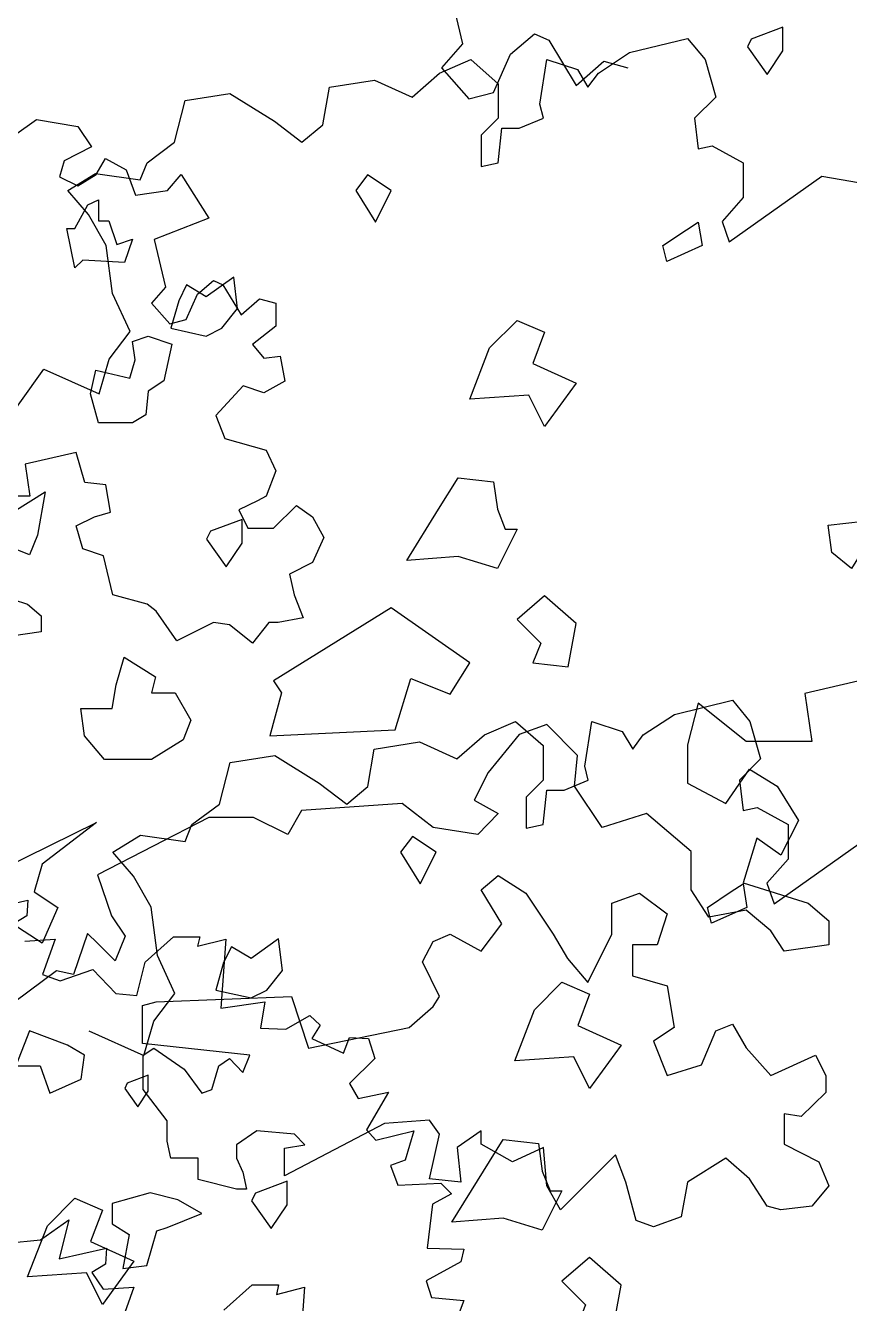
# Model space of a CAD drawing. Header units: inches. Extents: x -11 to 128, y 7 to 56.
# Drawn here: x 28.151 to 28.523, y 23.254 to 23.831 of the extents above; entities that cross this region are included whole.
import ezdxf

# ---------------------------------------------------------------- set-up
doc = ezdxf.new("R2010")
doc.units = ezdxf.units.IN
doc.header["$MEASUREMENT"] = 0
doc.layers.add('CAY', color=94, linetype='Continuous')
doc.layers.add('CAY-3', color=61, linetype='Continuous')
picture_1 = doc.add_image_def('image1.jpg', size_in_pixel=(1680, 1093))

# ---------------------------------------------------------------- blocks, each defined once
blk = doc.blocks.new('A$C76451831')
at = {"layer": 'CAY'}
for p, q in [((1479.9, 1929.8), (1538.3, 1944)), ((1538.3, 1944), (1555.9, 1922.7)), ((1448.6, 1909.2), (1479.9, 1929.8)), ((1288.9, 1909.2), (1320.1, 1922.7)), ((1320.1, 1922.7), (1347.8, 1898.6)), ((1389.7, 1877.9), (1396.8, 1922.7)), ((1396.8, 1922.7), (1427.4, 1912.7)), ((1555.9, 1922.7), (1566.6, 1885)), ((1261.1, 1885), (1288.9, 1909.2)), ((1427.4, 1912.7), (1438, 1895)), ((1438, 1895), (1448.6, 1909.2)), ((1171.5, 1857.3), (1178, 1895)), ((1178, 1895), (1223.4, 1902.1)), ((1223.4, 1902.1), (1261.1, 1885)), ((1347.8, 1898.6), (1347.8, 1863.8)), ((1022.3, 1839.6), (1033, 1881.5)), ((1033, 1881.5), (1077.8, 1888.5)), ((1077.8, 1888.5), (1122.6, 1860.8)), ((1393.2, 1863.8), (1389.7, 1877.9)), ((1566.6, 1885), (1545.3, 1863.8)), ((1122.6, 1860.8), (1150.3, 1839.6)), ((1150.3, 1839.6), (1171.5, 1857.3)), ((1347.8, 1863.8), (1330.7, 1846.6)), ((1347.8, 1818.9), (1351.4, 1853.7)), ((1351.4, 1853.7), (1369, 1853.7)), ((1369, 1853.7), (1393.2, 1863.8)), ((1545.3, 1863.8), (1548.9, 1833.1)), ((994.6, 1818.9), (1022.3, 1839.6)), ((1330.7, 1846.6), (1330.7, 1815.4)), ((1548.9, 1833.1), (1563, 1836)), ((1563, 1836), (1594.3, 1818.9)), ((987.6, 1801.8), (994.6, 1818.9)), ((1330.7, 1815.4), (1347.8, 1818.9)), ((1594.3, 1818.9), (1594.3, 1784.1)), ((915, 1791.2), (942.7, 1808.3)), ((942.7, 1808.3), (987.6, 1801.8)), ((1580.1, 1739.3), (1673.3, 1805.4)), ((935.7, 1767), (915, 1791.2)), ((1594.3, 1784.1), (1573, 1759.9)), ((953.4, 1735.8), (935.7, 1767)), ((1573, 1759.9), (1580.1, 1739.3)), ((959.8, 1687.4), (953.4, 1735.8)), ((977.5, 1649), (959.8, 1687.4)), ((956.3, 1621.3), (977.5, 1649)), ((946.3, 1586.5), (956.3, 1621.3)), ((890.9, 1611.3), (946.3, 1586.5)), ((3035.1, 1358.6), (3052.2, 1286.6)), ((3052.2, 1286.6), (3031, 1262.4))]:
    blk.add_line(p, q, dxfattribs=at)
for points in [[(1240.2, 1791.1), (1216.4, 1806.9), (1204.5, 1791.1), (1224.3, 1759.4)], [(1537.1, 1751.5), (1548.9, 1759.4), (1552.9, 1735.6), (1517.3, 1719.8), (1513.3, 1735.6)], [(1085.8, 1672.3), (1081.8, 1704), (1054.1, 1684.2), (1034.3, 1696), (1026.4, 1680.2), (1018.5, 1652.5), (1054.1, 1644.6), (1069.9, 1652.5)], [(1339.1, 1632.7), (1366.8, 1660.4), (1394.5, 1648.5), (1382.7, 1616.8), (1426.2, 1597), (1394.5, 1553.5), (1378.7, 1585.2), (1319.3, 1581.2)], [(5431.9, 1558.7), (5429.3, 1553.4), (5442.5, 1535), (5453, 1550.8), (5453, 1566.7)], [(1287.7, 1470.3), (1307.5, 1502), (1343.1, 1498), (1347, 1470.3), (1355, 1450.5), (1366.8, 1450.5), (1347, 1410.9), (1307.5, 1422.8), (1256, 1418.8)], [(1058.5, 1448.2), (1054.5, 1440.3), (1074.3, 1412.6), (1090.2, 1436.3), (1090.2, 1460.1)], [(5351.5, 1415.3), (5379.2, 1443), (5406.9, 1431.1), (5395, 1399.4), (5438.6, 1379.6), (5406.9, 1336.1), (5391, 1367.8), (5331.7, 1363.8)], [(1418.3, 1311.9), (1426.2, 1355.4), (1394.5, 1383.2), (1366.8, 1359.4), (1390.6, 1335.6), (1382.7, 1315.8)], [(3342.6, 1291.2), (3338.7, 1283.3), (3358.5, 1255.6), (3374.3, 1279.3), (3374.3, 1303.1)], [(2577.1, 788.1), (2577.1, 823.8), (2600.8, 815.8), (2632.5, 835.6), (2624.6, 792.1), (2616.7, 772.3)]]:
    blk.add_lwpolyline(points, close=True, dxfattribs=at)
for points in [[(5284.4, 1732.3), (5331.8, 1742.9), (5330.8, 1727), (5317.1, 1718.6)], [(5328.7, 1701.7), (5359.3, 1703.8), (5346.6, 1668), (5364.5, 1661.6), (5397.2, 1673.2), (5420.4, 1649), (5441.5, 1646.9), (5450, 1680.6), (5478.4, 1705.9), (5504.8, 1705.9), (5502.7, 1696.5), (5531.2, 1703.8), (5525.9, 1634.2), (5570.2, 1640.6), (5566, 1614.2), (5591.3, 1613.1), (5615.5, 1626.8), (5626.1, 1617.3), (5617.7, 1603.6), (5649.3, 1588.9), (5655.6, 1604.7), (5674.6, 1603.6), (5680.9, 1583.6), (5655.6, 1558.3), (5664.1, 1543.5), (5694.7, 1549.8), (5672.5, 1511.9), (5682, 1501.3), (5720, 1510.8), (5711.5, 1481.3), (5696.8, 1476), (5704.1, 1456), (5747.4, 1458.1), (5757.9, 1447.5), (5738.9, 1437), (5733.7, 1392.7), (5770.6, 1391.6), (5767.4, 1379), (5732.6, 1360), (5737.9, 1343.1), (5770.6, 1340), (5762.2, 1317.8)], [(622.8, 1328.3), (636.5, 1337.8), (625.9, 1358.9), (639.7, 1363.1), (640.7, 1376.8), (682.9, 1378.9), (677.6, 1347.3), (721.9, 1361), (730.4, 1328.3), (790.5, 1348.3), (788.4, 1324.1), (809.5, 1338.8), (808.4, 1397.9), (842.2, 1401.1), (870.6, 1421.1), (861.1, 1382.1), (908.6, 1392.6), (907.6, 1376.8), (893.8, 1368.4), (905.4, 1351.5), (936, 1353.6), (923.4, 1317.7)], [(1026.7, 1330.4), (1055.2, 1355.7), (1081.6, 1355.7), (1079.5, 1346.2), (1107.9, 1353.6), (1102.7, 1284)]]:
    blk.add_lwpolyline(points, dxfattribs=at)
at = {"layer": 'CAY-3'}
for p, q in [((3100.6, 1276), (3124.7, 1296.6)), ((3124.7, 1296.6), (3138.9, 1290.1)), ((3138.9, 1290.1), (3166.6, 1244.7)), ((3220.2, 1277.6), (3278.5, 1291.8)), ((3278.5, 1291.8), (3296.2, 1270.6)), ((3083.5, 1237.6), (3100.6, 1276)), ((3188.9, 1257), (3220.2, 1277.6)), ((3029.1, 1257), (3060.4, 1270.6)), ((3031, 1262.4), (3058.7, 1231.2)), ((3060.4, 1270.6), (3088.1, 1246.4)), ((3130, 1225.7), (3137, 1270.6)), ((3137, 1270.6), (3167.7, 1260.5)), ((3166.6, 1244.7), (3194.3, 1268.9)), ((3167.7, 1260.5), (3178.3, 1242.8)), ((3194.3, 1268.9), (3218.5, 1262.4)), ((3296.2, 1270.6), (3306.9, 1232.8)), ((2918.3, 1242.8), (2963.7, 1249.9)), ((2963.7, 1249.9), (3001.4, 1232.8)), ((3001.4, 1232.8), (3029.1, 1257)), ((3178.3, 1242.8), (3188.9, 1257)), ((2773.2, 1229.3), (2818.1, 1236.4)), ((2818.1, 1236.4), (2862.9, 1208.6)), ((2911.8, 1205.1), (2918.3, 1242.8)), ((3058.7, 1231.2), (3083.5, 1237.6)), ((3088.1, 1246.4), (3088.1, 1211.6)), ((2762.6, 1187.4), (2773.2, 1229.3)), ((3133.5, 1211.6), (3130, 1225.7)), ((3306.9, 1232.8), (3285.6, 1211.6)), ((3088.1, 1211.6), (3071, 1194.5)), ((3109.3, 1201.6), (3133.5, 1211.6)), ((3285.6, 1211.6), (3289.2, 1180.9)), ((2862.9, 1208.6), (2890.6, 1187.4)), ((2890.6, 1187.4), (2911.8, 1205.1)), ((3088.1, 1166.8), (3091.6, 1201.6)), ((3091.6, 1201.6), (3109.3, 1201.6)), ((2734.9, 1166.8), (2762.6, 1187.4)), ((3071, 1194.5), (3071, 1163.2)), ((3289.2, 1180.9), (3303.3, 1183.9)), ((3303.3, 1183.9), (3334.6, 1166.8)), ((2727.8, 1149.6), (2734.9, 1166.8)), ((3071, 1163.2), (3088.1, 1166.8)), ((3334.6, 1166.8), (3334.6, 1131.9)), ((2655.3, 1139), (2683, 1156.1)), ((2683, 1156.1), (2727.8, 1149.6)), ((3320.4, 1087.1), (3413.6, 1153.2)), ((3413.6, 1153.2), (3476.1, 1142.6)), ((2676, 1114.8), (2655.3, 1139)), ((3334.6, 1131.9), (3313.3, 1107.8)), ((2693.6, 1083.6), (2676, 1114.8)), ((3313.3, 1107.8), (3320.4, 1087.1)), ((2700.1, 1035.2), (2693.6, 1083.6)), ((2717.8, 996.9), (2700.1, 1035.2)), ((2696.6, 969.1), (2717.8, 996.9)), ((2686.6, 934.3), (2696.6, 969.1)), ((2561.2, 861.8), (2631.1, 959.1)), ((2631.1, 959.1), (2686.6, 934.3)), ((3473.1, 650.6), (3396.5, 632.9)), ((3396.5, 632.9), (3403.5, 584.6)), ((3289.2, 622.9), (3278.5, 581)), ((3337.5, 584.6), (3289.2, 622.9)), ((3109.3, 591.6), (3078.1, 553.3)), ((3137, 601.7), (3109.3, 591.6)), ((3167.7, 570.4), (3137, 601.7)), ((3278.5, 581), (3278.5, 542.7)), ((3403.5, 584.6), (3337.5, 584.6)), ((3164.8, 539.7), (3167.7, 570.4)), ((3078.1, 553.3), (3063.9, 525.6)), ((3316.9, 522), (3341, 556.8)), ((3341, 556.8), (3368.8, 539.7)), ((3278.5, 542.7), (3316.9, 522)), ((3192.5, 497.8), (3164.8, 539.7)), ((3368.8, 539.7), (3390, 504.9)), ((2890.2, 514.9), (2876.6, 490.8)), ((2991.4, 522), (2890.2, 514.9)), ((3022.7, 497.8), (2991.4, 522)), ((3063.9, 525.6), (3088.1, 512)), ((2797, 507.9), (2685, 450.4)), ((2841.8, 507.9), (2797, 507.9)), ((2876.6, 490.8), (2841.8, 507.9)), ((3088.1, 512), (3067.5, 490.8)), ((3237.3, 512), (3192.5, 497.8)), ((3282.1, 473.7), (3237.3, 512)), ((3390, 504.9), (3372.3, 470.1)), ((3067.5, 490.8), (3022.7, 497.8)), ((3348.1, 487.2), (3334.6, 442.4)), ((3372.3, 470.1), (3348.1, 487.2)), ((3282.1, 435.3), (3282.1, 473.7)), ((2685, 450.4), (2699.2, 409.1)), ((3071, 435.3), (3088.1, 449.5)), ((3088.1, 449.5), (3115.8, 431.8)), ((3334.6, 442.4), (3400, 421.8)), ((3091.6, 401.1), (3071, 435.3)), ((3115.8, 431.8), (3143.5, 390.5)), ((3202.5, 421.8), (3230.2, 431.8)), ((3230.2, 431.8), (3257.9, 411.1)), ((3299.8, 407.6), (3282.1, 435.3)), ((3202.5, 390.5), (3202.5, 421.8)), ((3337.5, 414.7), (3299.8, 407.6)), ((3362.3, 394), (3337.5, 414.7)), ((3400, 421.8), (3420.6, 404.1)), ((2699.2, 409.1), (2712.7, 388.5)), ((3071, 373.4), (3091.6, 401.1)), ((3257.9, 411.1), (3247.9, 379.9)), ((3420.6, 404.1), (3420.6, 379.9)), ((2675.1, 391.3), (2660.8, 350.1)), ((2685, 381.4), (2675.1, 391.3)), ((2712.7, 388.5), (2702.7, 363.7)), ((3022.7, 383.4), (3039.8, 390.5)), ((3039.8, 390.5), (3071, 373.4)), ((3143.5, 390.5), (3157.7, 366.3)), ((3178.3, 342.1), (3202.5, 390.5)), ((3375.8, 373.4), (3362.3, 394)), ((2702.7, 363.7), (2685, 381.4)), ((3012, 362.8), (3022.7, 383.4)), ((3223.1, 379.9), (3223.1, 348.6)), ((3247.9, 379.9), (3223.1, 379.9)), ((3420.6, 379.9), (3375.8, 373.4)), ((3029.1, 328), (3012, 362.8)), ((3157.7, 366.3), (3178.3, 342.1)), ((2643.7, 353.7), (2601.9, 322.4)), ((2660.8, 350.1), (2643.7, 353.7)), ((3223.1, 348.6), (3257.9, 338.6)), ((3257.9, 338.6), (3265, 296.7)), ((2730.4, 318.9), (2744, 322.4)), ((2744, 322.4), (2880.2, 328)), ((2880.2, 328), (2897.3, 276)), ((3022.7, 317.9), (3029.1, 328)), ((2730.4, 280.5), (2730.4, 318.9)), ((2998.5, 296.7), (3022.7, 317.9)), ((2897.3, 276), (2998.5, 296.7)), ((3265, 296.7), (3244.4, 283.1)), ((3306.9, 293.2), (3323.9, 300.2)), ((3323.9, 300.2), (3337.5, 276.1)), ((3244.4, 283.1), (3257.9, 248.3)), ((3292.7, 259), (3306.9, 293.2)), ((2838.3, 269), (2730.4, 280.5)), ((2731, 269), (2741.6, 276)), ((2741.6, 276), (2772.3, 254.8)), ((3337.5, 276.1), (3362.3, 248.3)), ((2731, 234.2), (2731, 269)), ((2800, 234.2), (2807.1, 258.3)), ((2807.1, 258.3), (2817.7, 265.4)), ((2817.7, 265.4), (2831.2, 251.3)), ((2831.2, 251.3), (2838.3, 269)), ((3257.9, 248.3), (3292.7, 259)), ((3362.3, 248.3), (3407.1, 269)), ((3407.1, 269), (3417.7, 248.3)), ((2772.3, 254.8), (2790, 230.6)), ((3417.7, 248.3), (3417.7, 231.2)), ((2755.2, 202.9), (2731, 234.2)), ((2790, 230.6), (2800, 234.2)), ((3417.7, 231.2), (3392.9, 207)), ((3375.8, 210), (3375.8, 179.3)), ((3392.9, 207), (3375.8, 210)), ((2755.2, 182.3), (2755.2, 202.9)), ((2845.4, 192.9), (2824.7, 178.7)), ((2883.1, 189.3), (2845.4, 192.9)), ((2973.7, 200), (2873.1, 147.5)), ((3019.1, 203.5), (2973.7, 200)), ((3029.1, 189.3), (3019.1, 203.5)), ((3071, 192.9), (3046.8, 175.8)), ((3071, 179.3), (3071, 192.9)), ((2758.7, 165.1), (2755.2, 182.3)), ((2893.7, 178.7), (2883.1, 189.3)), ((3019.1, 144.5), (3029.1, 189.3)), ((2824.7, 178.7), (2824.7, 165.1)), ((2873.1, 175.2), (2893.7, 178.7)), ((2873.1, 147.5), (2873.1, 175.2)), ((3046.8, 175.8), (3050.4, 141)), ((3102.3, 161.6), (3071, 179.3)), ((3133.5, 175.8), (3102.3, 161.6)), ((3137, 137.4), (3133.5, 175.8)), ((3206, 168.7), (3181.9, 144.5)), ((3216.6, 141), (3206, 168.7)), ((3375.8, 179.3), (3410.6, 161.6)), ((2786.4, 165.1), (2758.7, 165.1)), ((2786.4, 143.9), (2786.4, 165.1)), ((2824.7, 165.1), (2831.2, 151)), ((3316.9, 165.2), (3278.5, 141)), ((3341, 144.5), (3316.9, 165.2)), ((3410.6, 161.6), (3420.6, 137.4)), ((2824.7, 133.9), (2786.4, 143.9)), ((2831.2, 151), (2834.8, 133.9)), ((3050.4, 141), (3019.1, 144.5)), ((3181.9, 144.5), (3150.6, 113.3)), ((3358.7, 116.8), (3341, 144.5)), ((2834.8, 133.9), (2824.7, 133.9)), ((3150.6, 113.3), (3137, 137.4)), ((3226.7, 102.6), (3216.6, 141)), ((3278.5, 141), (3272.1, 106.2)), ((3420.6, 137.4), (3403.5, 116.8)), ((3372.3, 113.3), (3358.7, 116.8)), ((3403.5, 116.8), (3372.3, 113.3)), ((3272.1, 106.2), (3244.4, 96.1)), ((3244.4, 96.1), (3226.7, 102.6))]:
    blk.add_line(p, q, dxfattribs=at)
for points in [[(6598.2, 1088.9), (6660.3, 1132.9), (6702, 1125.9), (6715.7, 1105.4), (6688.2, 1091.2), (6683.5, 1075.1), (6702, 1066.1), (6720.4, 1077.5), (6729.5, 1093.6), (6750.3, 1082.2), (6759.7, 1056.6), (6792, 1061.4), (6805.7, 1077.5), (6833.6, 1033.4), (6778.6, 1012.2), (6790, 964.2), (6775.9, 948.1), (6794.3, 927.3), (6810.8, 931.6), (6822.2, 957.2), (6838.4, 970.9), (6847.8, 966.6), (6866.3, 936.3), (6884.7, 952.4), (6900.9, 948.1), (6900.9, 924.9), (6877.7, 906.4), (6889.1, 892.7), (6905.2, 894.6), (6909.9, 869.5), (6889.1, 857.7), (6868.2, 864.7), (6840.7, 834.9), (6849.8, 811.7), (6891.4, 800.2), (6900.9, 779.4), (6891.4, 753.8), (6882.4, 749.1), (6863.9, 740.1), (6872.9, 721.6), (6898.5, 721.6), (6921.7, 744.4), (6937.8, 733), (6949.2, 712.2), (6937.8, 687), (6914.6, 675.2), (6919.3, 654.4), (6928.4, 631.5), (6903.2, 626.8), (6893.8, 626.8), (6877.7, 606), (6854.5, 624.5), (6838.4, 626.8), (6801.4, 608.3), (6780.6, 638.2), (6771.5, 645.3), (6736.9, 654.4), (6727.5, 693.7), (6706.7, 700.8), (6700, 724), (6718.5, 733), (6734.6, 737.7), (6729.9, 765.3), (6709, 767.6), (6700, 797.9), (6648.9, 786.1), (6653.6, 753.8), (6609.6, 753.8)], [(6607.6, 659.1), (6651.2, 645.3), (6665, 633.5), (6665, 617.4), (6635.1, 613.1)]]:
    blk.add_lwpolyline(points, dxfattribs=at)
for points in [[(2980.4, 1138.9), (2956.7, 1154.8), (2944.8, 1138.9), (2964.6, 1107.2)], [(3277.4, 1099.3), (3289.2, 1107.2), (3293.2, 1083.5), (3257.6, 1067.6), (3253.6, 1083.5)], [(2826, 1020.1), (2822.1, 1051.8), (2794.4, 1032), (2774.6, 1043.9), (2766.7, 1028), (2758.7, 1000.3), (2794.4, 992.4), (2810.2, 1000.3)], [(6712, 1046.9), (6722.6, 1052.1), (6722.6, 1031), (6733.1, 1031), (6741, 1007.2), (6756.9, 1012.5), (6748.9, 988.8), (6706.7, 991.4), (6698.8, 983.5), (6690.9, 1023.1), (6698.8, 1023.1)], [(3079.4, 980.5), (3107.1, 1008.2), (3134.8, 996.3), (3123, 964.7), (3166.5, 944.9), (3134.8, 901.3), (3119, 933), (3059.6, 929)], [(6714.6, 856.8), (6719.9, 880.5), (6754.2, 872.6), (6759.5, 891.1), (6756.9, 909.6), (6772.7, 914.8), (6796.5, 906.9), (6788.5, 870), (6772.7, 859.4), (6770.1, 835.6), (6756.9, 827.7), (6722.6, 827.7)], [(3027.9, 818.1), (3047.7, 849.8), (3083.4, 845.8), (3087.3, 818.1), (3095.2, 798.3), (3107.1, 798.3), (3087.3, 758.7), (3047.7, 770.6), (2996.3, 766.6)], [(2798.8, 796), (2794.8, 788.1), (2814.6, 760.4), (2830.5, 784.1), (2830.5, 807.9)], [(3423.8, 774.6), (3419.9, 802.3), (3455.5, 806.2), (3463.4, 790.4), (3443.6, 758.7)], [(3158.6, 659.7), (3166.5, 703.3), (3134.8, 731), (3107.1, 707.2), (3130.9, 683.5), (3123, 663.7)], [(3039.8, 632), (3059.6, 663.7), (2980.4, 719.1), (2862.1, 645.5), (2870, 633.6), (2858.2, 590.1), (2984.4, 596.3), (3000.2, 647.8)], [(2739.4, 633.6), (2763.2, 633.6), (2779, 605.9), (2771.1, 586.1), (2739.4, 566.3), (2691.9, 566.3), (2672.1, 590.1), (2668.1, 617.8), (2699.8, 617.8), (2703.8, 641.6), (2711.7, 669.3), (2743.4, 649.5)], [(2573.8, 417.4), (2565.9, 445.1), (2684, 503), (2629.2, 460.9), (2621.3, 433.2), (2645.1, 417.4), (2629.2, 381.7)], [(2654.9, 279), (2616.6, 293.2), (2603, 258.3), (2627.2, 258.3), (2637.2, 230.6), (2668.5, 244.8), (2672, 269)], [(2765.8, 123.3), (2738.1, 130.3), (2699.7, 119.7), (2699.7, 99.1), (2716.8, 88.5), (2710.4, 54.3), (2734.5, 57.2), (2744.6, 92), (2755.2, 95.5), (2790, 109.7)]]:
    blk.add_lwpolyline(points, close=True, dxfattribs=at)

msp = doc.modelspace()

# ---------------------------------------------------------------- block references
at = {"layer": 'CAY', "xscale": 0.0004489089019145984, "yscale": 0.0004489089019145984, "zscale": 0.0004489089019145984}
for p in [(25.16589, 23.27991), (26.97796, 23.24511), (25.7583, 22.65341), (27.77946, 22.65341)]:
    msp.add_blockref('A$C76451831', p, dxfattribs=at)

# ---------------------------------------------------------------- pictures from other files: only their frames are drawn
image = msp.add_image(picture_1, insert=(12.49661, 7.37723), size_in_units=(74.4025, 48.40591))
image.dxf.flags = 6

doc.saveas('drawing.dxf')
